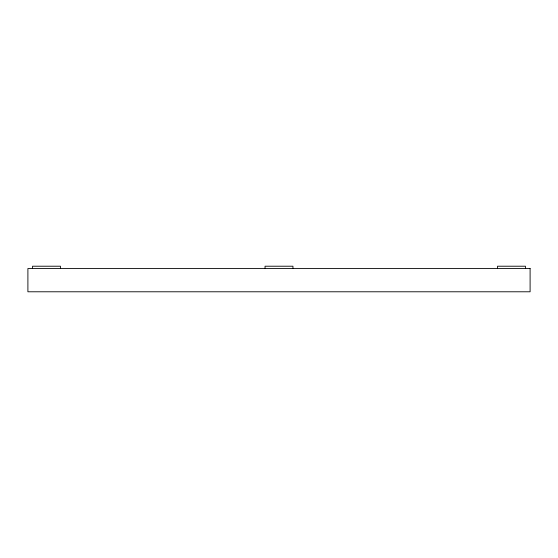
<?xml version="1.0" encoding="UTF-8"?>
<svg xmlns="http://www.w3.org/2000/svg" width="558" height="558" viewBox="0 0 558 558"><rect width="100%" height="100%" fill="white"/><g stroke="black" fill="none" stroke-linecap="round" stroke-linejoin="round"><path stroke-width="0.84" d="M525.448 268.538L525.448 266.215L497.548 266.215L497.548 268.538M292.95 268.538L292.95 266.215L265.05 266.215L265.05 268.538M60.452 268.538L60.452 266.215L32.552 266.215L32.552 268.538M530.1 268.538L27.9 268.538L27.9 291.785L530.1 291.785L530.1 268.538"/></g></svg>
